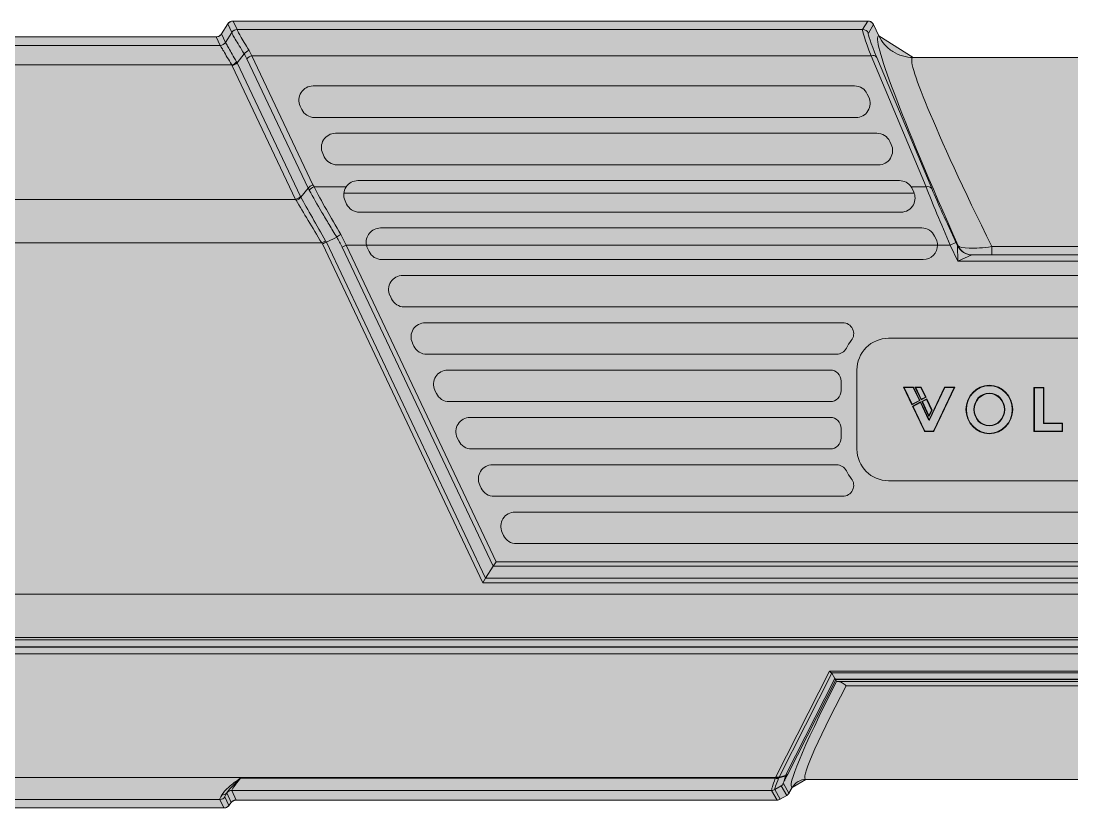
# Model space of a CAD drawing. Header units: millimetres. Extents: x 3.9 to 31.7, y 0.8 to 5.9.
# Drawn here: x 10.74 to 17.6, y 0.8 to 5.94 of the extents above; entities that cross this region are included whole.
import ezdxf

# ---------------------------------------------------------------- set-up
doc = ezdxf.new("R2010")
doc.units = ezdxf.units.MM
doc.layers.add('di', color=7, linetype='Continuous')
doc.layers.add('xian', color=250, linetype='Continuous')

# ---------------------------------------------------------------- blocks, each defined once
blk = doc.blocks.new('CU-AI$CU - AL')
at = {"layer": 'di', "lineweight": 0, "true_color": 0xffffff}
h = blk.add_hatch(color=7, dxfattribs=at)
h.dxf.hatch_style = 1
h.paths.add_polyline_path([(-53.827, -6.61), (-50.392, -6.73), (-50.227, -6.587), (-49.027, -6.587), (-49.027, -6.623), (-49.015, -6.683), (-48.995, -6.719), (-48.965, -6.75), (-48.932, -6.77), (-48.873, -6.783), (-46.1, -6.88), (-45.548, -7.128), (-45.327, -7.679), (-45.327, -8.082), (-45.162, -8.278), (-39.656, -9.249), (-39.329, -9.103), (-35.047, -9.859), (-22.236, -9.859), (-22.225, -9.859), (-22.217, -9.86), (-22.206, -9.862), (-22.198, -9.863), (-22.189, -9.866), (-22.183, -9.868), (-22.178, -9.869), (-22.171, -9.872), (-22.166, -9.875), (-22.159, -9.878), (-22.153, -9.882), (-22.147, -9.886), (-22.141, -9.89), (-22.135, -9.894), (-22.131, -9.899), (-22.125, -9.903), (-22.121, -9.908), (-22.117, -9.912), (-22.113, -9.916), (-22.109, -9.922), (-22.106, -9.925), (-22.104, -9.929), (-22.101, -9.933), (-21.942, -10.185), (-21.919, -10.213), (-21.909, -10.222), (-21.889, -10.239), (-21.876, -10.244), (-21.844, -10.255), (-21.807, -10.259), (-5.714, -10.259), (-5.687, -10.257), (-5.667, -10.252), (-5.645, -10.243), (-5.616, -10.225), (-5.597, -10.208), (-5.58, -10.186), (-5.57, -10.168), (-5.436, -9.885), (-4.567, -9.336), (4.913, -9.336), (5.782, -9.885), (5.916, -10.168), (5.935, -10.198), (5.951, -10.216), (5.975, -10.234), (5.993, -10.245), (6.02, -10.254), (6.06, -10.259), (22.153, -10.259), (22.18, -10.257), (22.195, -10.254), (22.217, -10.246), (22.238, -10.235), (22.26, -10.218), (22.274, -10.204), (22.288, -10.185), (22.446, -9.931), (22.456, -9.92), (22.477, -9.898), (22.498, -9.883), (22.521, -9.871), (22.543, -9.863), (22.563, -9.86), (22.582, -9.859), (35.393, -9.859), (39.675, -9.103), (40.002, -9.249), (45.508, -8.278), (45.673, -8.082), (45.673, -7.679), (45.893, -7.128), (46.446, -6.88), (49.219, -6.78), (49.245, -6.78), (49.269, -6.773), (49.293, -6.762), (49.315, -6.747), (49.335, -6.727), (49.35, -6.706), (49.363, -6.68), (49.37, -6.654), (49.373, -6.629), (49.373, -6.587), (50.573, -6.587), (50.738, -6.73), (54.173, -6.61), (54.173, 6.236), (50.738, 6.356), (50.573, 6.213), (49.373, 6.213), (49.373, 6.26), (49.37, 6.278), (49.366, 6.296), (49.355, 6.321), (49.341, 6.345), (49.328, 6.36), (49.31, 6.376), (49.283, 6.393), (49.263, 6.401), (49.242, 6.406), (49.219, 6.409), (46.446, 6.505), (45.893, 6.754), (45.673, 7.305), (45.673, 7.504), (45.508, 7.7), (41.736, 8.366), (41.614, 8.466), (41.595, 8.515), (41.474, 8.615), (35.41, 9.684), (22.385, 9.684), (22.367, 9.683), (22.356, 9.682), (22.34, 9.678), (22.324, 9.672), (22.314, 9.668), (22.296, 9.657), (22.284, 9.649), (22.273, 9.639), (22.264, 9.63), (22.258, 9.622), (22.199, 9.546), (22.194, 9.539), (22.188, 9.533), (22.181, 9.526), (22.173, 9.519), (22.166, 9.514), (22.159, 9.509), (22.152, 9.505), (22.143, 9.5), (22.136, 9.497), (22.125, 9.493), (22.117, 9.49), (22.108, 9.488), (22.095, 9.486), (22.073, 9.484), (8.362, 9.484), (8.356, 9.484), (8.34, 9.483), (8.327, 9.48), (8.315, 9.477), (8.299, 9.471), (8.282, 9.462), (8.117, 9.366), (8.101, 9.355), (8.092, 9.349), (8.081, 9.338), (8.071, 9.325), (8.064, 9.316), (8.059, 9.307), (7.978, 9.164), (7.629, 8.961), (-7.283, 8.961), (-7.632, 9.164), (-7.713, 9.307), (-7.725, 9.325), (-7.733, 9.336), (-7.74, 9.342), (-7.749, 9.351), (-7.758, 9.358), (-7.771, 9.366), (-7.936, 9.462), (-7.938, 9.464), (-7.946, 9.468), (-7.956, 9.472), (-7.962, 9.475), (-7.973, 9.478), (-7.983, 9.48), (-7.99, 9.482), (-8.001, 9.483), (-8.006, 9.484), (-8.016, 9.484), (-21.727, 9.484), (-21.73, 9.484), (-21.745, 9.485), (-21.755, 9.487), (-21.767, 9.489), (-21.774, 9.491), (-21.783, 9.494), (-21.795, 9.499), (-21.804, 9.504), (-21.814, 9.51), (-21.823, 9.516), (-21.834, 9.525), (-21.84, 9.531), (-21.847, 9.538), (-21.853, 9.546), (-21.912, 9.622), (-21.919, 9.63), (-21.926, 9.638), (-21.935, 9.646), (-21.944, 9.653), (-21.951, 9.658), (-21.96, 9.663), (-21.971, 9.669), (-21.986, 9.675), (-21.997, 9.679), (-22.007, 9.681), (-22.017, 9.683), (-22.026, 9.684), (-22.033, 9.684), (-22.039, 9.684), (-35.064, 9.684), (-41.128, 8.615), (-41.249, 8.515), (-41.268, 8.466), (-41.39, 8.366), (-45.162, 7.7), (-45.327, 7.504), (-45.327, 7.305), (-45.548, 6.754), (-46.087, 6.505), (-46.1, 6.505), (-48.873, 6.409), (-48.886, 6.408), (-48.924, 6.398), (-48.948, 6.387), (-48.982, 6.36), (-48.995, 6.344), (-49.012, 6.317), (-49.022, 6.288), (-49.026, 6.267), (-49.027, 6.249), (-49.027, 6.213), (-50.227, 6.213), (-50.392, 6.356), (-53.827, 6.236)])
at = {"layer": 'di', "color": 18, "lineweight": 0, "true_color": 0x000000}
for points in [[(-7.283, 8.961), (7.629, 8.961), (7.978, 9.164), (8.059, 9.307), (8.064, 9.316), (8.071, 9.325), (8.081, 9.338), (8.092, 9.349), (8.101, 9.355), (8.117, 9.366), (8.282, 9.462), (8.299, 9.471), (8.315, 9.477), (8.327, 9.48), (8.34, 9.483), (8.356, 9.484), (8.362, 9.484), (22.073, 9.484), (22.095, 9.486), (22.108, 9.488), (22.117, 9.49), (22.125, 9.493), (22.136, 9.497), (22.143, 9.5), (22.152, 9.505), (22.159, 9.509), (22.166, 9.514), (22.173, 9.519), (22.181, 9.526), (22.188, 9.533), (22.194, 9.539), (22.199, 9.546), (22.258, 9.622)], [(22.258, 9.622), (22.264, 9.63), (22.273, 9.639), (22.284, 9.649), (22.296, 9.657), (22.314, 9.668), (22.324, 9.672), (22.34, 9.678), (22.356, 9.682), (22.367, 9.683), (22.385, 9.684), (35.41, 9.684)], [(35.393, -9.859), (22.582, -9.859), (22.563, -9.86), (22.543, -9.863), (22.521, -9.871), (22.498, -9.883), (22.477, -9.898), (22.456, -9.92), (22.446, -9.931), (22.288, -10.185), (22.274, -10.204), (22.26, -10.218), (22.238, -10.235), (22.217, -10.246), (22.195, -10.254), (22.18, -10.257), (22.153, -10.259), (6.06, -10.259), (6.02, -10.254), (5.993, -10.245), (5.975, -10.234), (5.951, -10.216), (5.935, -10.198), (5.916, -10.168), (5.782, -9.885), (4.913, -9.336), (-4.567, -9.336)]]:
    blk.add_lwpolyline(points, dxfattribs=at)
at = {"layer": 'xian', "color": 18, "lineweight": 0, "true_color": 0x000000}
for p, q in [((22.199, 9.546), (22.258, 9.622)), ((22.258, 9.622), (22.36, 9.406)), ((22.487, 9.468), (22.385, 9.684)), ((35.41, 9.684), (22.385, 9.684)), ((8.282, 9.462), (8.117, 9.366)), ((8.255, 9.123), (8.117, 9.366)), ((8.282, 9.462), (8.419, 9.219)), ((8.5, 9.241), (8.362, 9.484)), ((22.073, 9.484), (8.362, 9.484)), ((22.073, 9.484), (22.187, 9.241)), ((22.313, 9.304), (22.199, 9.546)), ((35.41, 9.468), (22.487, 9.468)), ((8.059, 9.307), (7.978, 9.164)), ((8.059, 9.307), (8.196, 9.064)), ((8.196, 9.064), (8.217, 9.102)), ((8.217, 9.102), (8.255, 9.123)), ((8.255, 9.123), (8.419, 9.219)), ((22.187, 9.241), (8.5, 9.241)), ((7.629, 8.961), (-7.283, 8.961)), ((8.092, 8.829), (6.873, 6.433)), ((6.893, 6.4), (8.147, 8.864)), ((8.31, 8.901), (6.973, 6.272)), ((7.032, 6.22), (8.394, 8.897)), ((8.147, 8.864), (8.31, 8.901)), ((8.156, 8.882), (8.319, 8.921)), ((8.4, 8.909), (35.414, 8.909)), ((8.408, 8.93), (21.963, 8.93)), ((6.887, 6.417), (-6.541, 6.417)), ((-6.531, 6.431), (6.877, 6.431)), ((6.795, 6.482), (-6.449, 6.482)), ((-6.266, 6.585), (6.612, 6.585)), ((6.873, 6.433), (6.852, 6.47)), ((6.973, 6.272), (6.893, 6.4)), ((7.032, 6.22), (-6.686, 6.22)), ((-6.644, 6.256), (6.99, 6.256)), ((-35.061, 5.779), (35.407, 5.779)), ((35.4, 5.605), (-35.054, 5.605)), ((-35.053, 5.599), (35.399, 5.599)), ((35.393, 5.426), (-35.047, 5.426)), ((-35.047, 5.363), (35.393, 5.363)), ((35.393, 4.262), (-35.047, 4.262)), ((-15.476, 3.976), (15.822, 3.976)), ((15.75, 3.862), (-15.404, 3.862)), ((15.557, 3.556), (15.75, 3.862)), ((15.75, 3.862), (15.822, 3.976)), ((19.788, -4.657), (15.75, 3.862)), ((15.822, 3.976), (19.89, -4.609)), ((-15.211, 3.556), (15.557, 3.556)), ((15.485, 3.443), (15.557, 3.556)), ((15.557, 3.556), (19.39, -4.532)), ((15.485, 3.443), (-15.139, 3.443)), ((19.287, -4.58), (15.485, 3.443)), ((14.968, 2.986), (-14.622, 2.986)), ((15.294, 2.781), (15.332, 2.701)), ((-14.66, 2.186), (15.006, 2.186)), ((6.699, 1.786), (15.537, 1.786)), ((5.536, 1.391), (-5.183, 1.391)), ((15.862, 1.581), (15.9, 1.501)), ((6.853, 0.986), (15.575, 0.986)), ((6.336, -1.418), (6.336, 0.591)), ((7.016, 0.586), (16.106, 0.586)), ((6.736, 0.306), (6.736, 0.066)), ((16.431, 0.381), (16.469, 0.301)), ((1.123, 0.147), (1.123, -0.069)), ((1.135, 0.136), (1.123, 0.147)), ((1.847, 0.147), (1.123, 0.147)), ((1.135, 0.136), (1.135, -0.058)), ((1.835, 0.136), (1.135, 0.136)), ((1.835, 0.136), (1.847, 0.147)), ((1.835, -0.963), (1.835, 0.136)), ((1.847, -0.975), (1.847, 0.147)), ((2.98, 0.191), (2.98, 0.202)), ((2.98, 0.003), (2.98, -0.009)), ((4.377, 0.119), (3.856, -0.98)), ((4.388, 0.114), (3.875, -0.968)), ((4.388, 0.114), (4.377, 0.119)), ((4.422, 0.135), (4.422, 0.147)), ((4.588, 0.147), (4.422, 0.147)), ((4.588, 0.135), (4.422, 0.135)), ((4.588, 0.135), (4.588, 0.147)), ((4.623, 0.114), (4.633, 0.119)), ((4.909, -0.491), (4.623, 0.114)), ((4.925, -0.497), (4.633, 0.119)), ((1.135, -0.058), (1.123, -0.069)), ((1.123, -0.069), (1.596, -0.069)), ((1.135, -0.058), (1.608, -0.058)), ((1.608, -0.058), (1.596, -0.069)), ((1.596, -0.069), (1.596, -0.975)), ((1.608, -0.058), (1.608, -0.963)), ((4.105, -0.968), (4.493, -0.15)), ((4.112, -0.98), (4.504, -0.155)), ((4.511, -0.233), (4.432, -0.4)), ((4.511, -0.26), (4.445, -0.4)), ((4.493, -0.15), (4.504, -0.155)), ((4.519, -0.15), (4.508, -0.155)), ((4.508, -0.155), (4.721, -0.605)), ((4.511, -0.26), (4.511, -0.233)), ((4.694, -0.62), (4.511, -0.233)), ((4.678, -0.614), (4.511, -0.26)), ((4.519, -0.15), (4.727, -0.589)), ((7.016, -0.214), (16.144, -0.214)), ((2.399, -0.414), (2.387, -0.414)), ((2.587, -0.414), (2.599, -0.414)), ((3.373, -0.414), (3.361, -0.414)), ((3.56, -0.414), (3.572, -0.414)), ((4.432, -0.4), (4.567, -0.687)), ((4.445, -0.4), (4.432, -0.4)), ((4.445, -0.4), (4.573, -0.67)), ((4.721, -0.605), (4.925, -0.497)), ((4.727, -0.589), (4.909, -0.491)), ((4.942, -0.533), (4.738, -0.641)), ((4.909, -0.491), (4.925, -0.497)), ((4.936, -0.549), (4.942, -0.533)), ((5.154, -0.98), (4.942, -0.533)), ((4.567, -0.687), (4.694, -0.62)), ((4.573, -0.67), (4.567, -0.687)), ((4.573, -0.67), (4.678, -0.614)), ((4.711, -0.655), (4.584, -0.723)), ((4.6, -0.728), (4.584, -0.723)), ((4.584, -0.723), (4.706, -0.98)), ((4.706, -0.672), (4.6, -0.728)), ((4.6, -0.728), (4.714, -0.968)), ((4.678, -0.614), (4.694, -0.62)), ((4.706, -0.672), (4.711, -0.655)), ((4.846, -0.968), (4.706, -0.672)), ((4.865, -0.98), (4.711, -0.655)), ((4.727, -0.589), (4.721, -0.605)), ((4.754, -0.646), (4.738, -0.641)), ((4.738, -0.641), (4.899, -0.98)), ((4.936, -0.549), (4.754, -0.646)), ((4.754, -0.646), (4.907, -0.968)), ((5.135, -0.968), (4.936, -0.549)), ((7.016, -0.614), (16.674, -0.614)), ((1.608, -0.963), (1.596, -0.975)), ((1.596, -0.975), (1.847, -0.975)), ((1.608, -0.963), (1.835, -0.963)), ((1.835, -0.963), (1.847, -0.975)), ((2.98, -0.83), (2.98, -0.818)), ((2.98, -1.018), (2.98, -1.029)), ((3.875, -0.968), (3.856, -0.98)), ((3.856, -0.98), (4.112, -0.98)), ((3.875, -0.968), (4.105, -0.968)), ((4.105, -0.968), (4.112, -0.98)), ((4.714, -0.968), (4.706, -0.98)), ((4.706, -0.98), (4.865, -0.98)), ((4.714, -0.968), (4.846, -0.968)), ((4.846, -0.968), (4.865, -0.98)), ((4.907, -0.968), (4.899, -0.98)), ((4.899, -0.98), (5.154, -0.98)), ((4.907, -0.968), (5.135, -0.968)), ((5.135, -0.968), (5.154, -0.98)), ((6.736, -0.894), (6.736, -1.134)), ((17, -0.819), (17.038, -0.899)), ((7.016, -1.414), (16.712, -1.414)), ((6.853, -1.814), (17.243, -1.814)), ((17.569, -2.019), (17.606, -2.099)), ((-5.183, -2.218), (5.536, -2.218)), ((6.699, -2.614), (17.281, -2.614)), ((-17.466, -3.014), (17.812, -3.014)), ((18.137, -3.219), (18.175, -3.299)), ((-17.504, -3.814), (17.85, -3.814)), ((-3.43, -4.172), (3.776, -4.172)), ((3.422, -4.332), (3.776, -4.172)), ((3.776, -4.172), (3.969, -4.58)), ((3.776, -4.172), (3.783, -4.561)), ((4.654, -4.214), (18.381, -4.214)), ((3.421, -4.332), (-3.075, -4.332)), ((2.918, -4.542), (2.918, -4.332)), ((18.706, -4.419), (18.744, -4.499)), ((2.918, -4.542), (-2.572, -4.542)), ((3.782, -4.561), (3.772, -4.561)), ((3.825, -4.649), (3.783, -4.561)), ((3.825, -4.649), (3.969, -4.58)), ((3.969, -4.58), (4.294, -4.58)), ((4.294, -4.58), (18.771, -4.58)), ((4.367, -4.808), (4.329, -4.728)), ((18.771, -4.58), (19.287, -4.58)), ((19.287, -4.58), (19.39, -4.532)), ((19.525, -4.781), (19.788, -4.657)), ((19.808, -4.691), (19.906, -4.637)), ((35.393, -4.637), (19.906, -4.637)), ((4.692, -5.014), (18.419, -5.014)), ((18.949, -5.414), (5.223, -5.414)), ((19.313, -5.699), (19.275, -5.619)), ((20.249, -6.027), (20.437, -5.794)), ((22.052, -9.202), (20.446, -5.813)), ((20.568, -5.738), (35.393, -5.738)), ((20.568, -5.738), (22.174, -9.127)), ((5.833, -9.338), (4.44, -6.013)), ((4.962, -6.054), (4.584, -6.054)), ((4.584, -6.054), (5.977, -9.38)), ((19.344, -5.899), (4.885, -5.899)), ((4.935, -6.008), (4.897, -5.928)), ((20.101, -6.054), (19.286, -6.054)), ((21.68, -9.38), (20.128, -6.104)), ((20.249, -6.027), (21.802, -9.305)), ((18.987, -6.214), (5.261, -6.214)), ((19.518, -6.614), (5.791, -6.614)), ((19.881, -6.899), (19.843, -6.819)), ((5.504, -7.208), (5.466, -7.128)), ((5.829, -7.414), (19.556, -7.414)), ((6.36, -7.814), (20.087, -7.814)), ((20.45, -8.099), (20.412, -8.019)), ((6.073, -8.408), (6.035, -8.328)), ((20.125, -8.614), (6.398, -8.614)), ((21.869, -9.428), (22.052, -9.202)), ((35.393, -9.146), (22.185, -9.146)), ((-4.567, -9.336), (4.913, -9.336)), ((5.977, -9.38), (21.057, -9.38)), ((21.057, -9.38), (21.68, -9.38)), ((22.186, -9.968), (22.345, -9.717)), ((22.447, -9.933), (22.345, -9.717)), ((22.48, -9.643), (35.393, -9.643)), ((22.48, -9.643), (22.582, -9.859)), ((22.582, -9.859), (35.393, -9.859)), ((5.782, -9.885), (5.916, -10.168)), ((5.916, -10.168), (6.047, -9.954)), ((6.192, -10.045), (6.06, -10.259)), ((22.052, -10.045), (6.192, -10.045)), ((22.153, -10.259), (22.052, -10.045)), ((22.187, -9.971), (22.288, -10.185)), ((22.288, -10.185), (22.447, -9.933)), ((22.153, -10.259), (6.06, -10.259))]:
    blk.add_line(p, q, dxfattribs=at)
for centre, radius, start, end in [((22.422, 9.205), 0.146, 84.2798, 138.9141), ((22.426, 9.209), 0.147, 84.7306, 140.0025), ((22.487, 9.308), 0.16, 90.0793, 142.1777), ((22.187, 9.401), 0.16, 270.0795, 321.1939), ((8.354, 8.734), 0.181, 75.4191, 102.5388), ((8.368, 8.752), 0.183, 77.3732, 104.5242), ((14.968, 2.626), 0.36, 25.3578, 90), ((15.006, 2.546), 0.36, 270, 25.3578), ((6.699, 1.506), 0.28, 90, 218.198), ((15.537, 1.426), 0.36, 25.3578, 90), ((5.536, 0.591), 0.8, 0, 90), ((5.536, 0.591), 1.2, 27.1434, 38.198), ((15.575, 1.346), 0.36, 270, 25.3578), ((6.853, 1.266), 0.28, 207.1434, 270), ((7.016, 0.306), 0.28, 90, 180), ((16.106, 0.226), 0.36, 25.3578, 90), ((16.144, 0.146), 0.36, 270, 25.3578), ((7.016, 0.066), 0.28, 180, 270), ((7.016, -0.894), 0.28, 90, 180), ((16.674, -0.974), 0.36, 25.3578, 90), ((16.712, -1.054), 0.36, 270, 25.3578), ((7.016, -1.134), 0.28, 180, 270), ((5.536, -1.418), 0.8, 270, 0), ((6.853, -2.094), 0.28, 90, 152.8566), ((17.243, -2.174), 0.36, 25.3578, 90), ((5.536, -1.418), 1.2, 321.802, 332.8566), ((17.281, -2.254), 0.36, 270, 25.3578), ((6.699, -2.334), 0.28, 141.802, 270), ((17.812, -3.374), 0.36, 25.3578, 90), ((17.85, -3.454), 0.36, 270, 25.3578), ((4.654, -4.574), 0.36, 90, 181.0415), ((18.381, -4.574), 0.36, 25.3578, 90), ((3.411, -4.732), 0.399, 25.2557, 89.9779), ((3.421, -4.732), 0.399, 25.2557, 89.9779), ((3.421, -4.733), 0.401, 25.4646, 89.8932), ((18.419, -4.654), 0.36, 11.7736, 25.3578), ((20.623, -5.963), 0.231, 103.6702, 139.667), ((4.541, -5.933), 0.129, 218.2648, 289.5438), ((5.261, -5.854), 0.36, 213.9021, 270), ((18.987, -5.854), 0.36, 270, 326.0979), ((20.033, -5.825), 0.239, 286.6455, 321.8831), ((5.791, -6.974), 0.36, 90, 205.3578), ((19.518, -6.974), 0.36, 25.3578, 90), ((19.556, -7.054), 0.36, 270, 25.3578), ((5.829, -7.054), 0.36, 205.3578, 270), ((6.36, -8.174), 0.36, 90, 205.3578), ((20.087, -8.174), 0.36, 25.3578, 90), ((20.125, -8.254), 0.36, 270, 25.3578), ((6.398, -8.254), 0.36, 205.3578, 270), ((21.626, -9.155), 0.231, 283.6702, 319.667), ((22.249, -9.374), 0.237, 105.7828, 140.8783), ((5.934, -9.258), 0.129, 218.2648, 289.5438), ((6.192, -9.885), 0.16, 205.4681, 269.8935), ((22.052, -9.885), 0.16, 270.0787, 327.6456)]:
    blk.add_arc(centre, radius, start, end, dxfattribs=at)
for centre, major_axis, ratio, start_param, end_param in [((22.385, 9.524), (0.068, -0.145), 0.998274, 2.701788, 3.612568), ((8.198, 9.228), (-0.079, 0.14), 0.998136, 0.013115, 0.540167), ((8.362, 9.324), (0.079, -0.14), 0.998136, 2.627656, 3.154708), ((22.073, 9.644), (0.068, -0.145), 0.998274, 5.84338, 6.75416), ((21.087, 7.768), (1.272, 1.639), 0.041402, 5.956105, 6.26214), ((21.213, 7.671), (1.272, 1.799), 0.040295, 5.95246, 6.258495), ((2.572, -0.384), (5.418, 9.545), 0.045578, 5.538864, 6.306857), ((21.256, 8.203), (0.931, 1.039), 0.042479, 5.52565, 6.268059), ((2.224, -0.187), (5.419, 9.145), 0.046557, 5.57343, 6.310764), ((7.054, 6.438), (0.182, 0.004), 0.062888, 3.176329, 3.348289), ((7.109, 6.545), (0.214, 0.147), 0.441722, 2.961994, 3.121578), ((7.188, 6.417), (0.214, 0.147), 0.441722, 3.121578, 3.326889), ((7.032, 6.11), (-0.096, 0.156), 0.365956, 5.250503, 5.637606), ((3.155, -4.172), (0.267, -0.159), 0.053674, 6.193414, 6.245774), ((0.122, -0.187), (-4.805, 9.145), 0.050256, 3.115197, 4.189891), ((0.988, 0.223), (-4.803, 10.106), 0.047334, 3.124072, 4.196837), ((3.516, -4.001), (-0.266, 0.56), 0.047334, 3.119101, 3.171461), ((3.71, -4.649), (-0.942, 1.982), 0.047334, 3.931062, 4.689898), ((3.854, -4.58), (-0.942, 2.142), 0.044991, 3.933778, 4.692613), ((21.481, -4.58), (2.138, -1.63), 0.650063, 4.006361, 4.132682), ((21.583, -4.532), (2.216, -1.402), 0.63269, 3.926991, 4.053312), ((21.82, -4.602), (1.023, 1.617), 0.679418, 2.720661, 2.735612), ((21.942, -4.637), (1.147, 1.384), 0.699925, 2.835718, 2.855102), ((23.35, -7.941), (1.152, 1.821), 0.679418, 2.735612, 2.825121), ((5.103, -7.974), (-0.942, 1.982), 0.047334, 3.172267, 3.931062), ((5.247, -7.906), (-0.942, 2.142), 0.044991, 3.174983, 3.933778), ((23.228, -7.906), (1.049, 2.03), 0.653208, 2.65528, 2.744789), ((22.583, -10.019), (0.069, -0.145), 0.99827, 2.699686, 3.706037), ((23.308, -7.906), (1.254, 2.142), 0.040554, 3.087974, 3.112158), ((23.443, -7.991), (1.254, 1.982), 0.042026, 3.090664, 3.11501), ((6.06, -10.099), (0.084, 0.137), 0.998053, 2.566276, 3.692735), ((22.153, -10.099), (0.069, -0.145), 0.99827, 5.841278, 6.84763)]:
    blk.add_ellipse(centre, major_axis=major_axis, ratio=ratio, start_param=start_param, end_param=end_param, dxfattribs=at)
for points, knots in [([(22.437, 9.35), (22.406, 9.296), (22.345, 9.227), (22.179, 9.081), (22.074, 9.005), (21.963, 8.93)], [0, 0, 0, 0, 0.5, 0.5, 1, 1, 1, 1]), ([(8.419, 9.219), (8.421, 9.213), (8.415, 9.184), (8.381, 9.083), (8.355, 9.013), (8.322, 8.929)], [0, 0, 0, 0, 0.5, 0.5, 1, 1, 1, 1]), ([(8.408, 8.93), (8.439, 9.021), (8.464, 9.096), (8.496, 9.203), (8.502, 9.234), (8.5, 9.241)], [0, 0, 0, 0, 0.5, 0.5, 1, 1, 1, 1]), ([(22.312, 9.301), (22.297, 9.27), (22.254, 9.218), (22.131, 9.091), (22.051, 9.013), (21.963, 8.93)], [0, 0, 0, 0, 0.5, 0.5, 1, 1, 1, 1]), ([(8.191, 9.023), (8.183, 9.007), (8.175, 8.992), (8.167, 8.976), (8.157, 8.957), (8.148, 8.939), (8.139, 8.921), (8.131, 8.905), (8.123, 8.889), (8.115, 8.874), (8.111, 8.866), (8.107, 8.859), (8.104, 8.852), (8.103, 8.85), (8.102, 8.848), (8.101, 8.846), (8.1, 8.844), (8.099, 8.842), (8.098, 8.84), (8.097, 8.839), (8.096, 8.837), (8.095, 8.835), (8.094, 8.833), (8.093, 8.831), (8.092, 8.829)], [0, 0, 0, 0, 0.0000878933, 0.0000878933, 0.0000878933, 0.000189639, 0.000189639, 0.000189639, 0.0002762004, 0.0002762004, 0.0002762004, 0.0003171672, 0.0003171672, 0.0003171672, 0.0003274089, 0.0003274089, 0.0003274089, 0.0003376507, 0.0003376507, 0.0003376507, 0.0003478924, 0.0003478924, 0.0003478924, 0.0003591491, 0.0003591491, 0.0003591491, 0.0003591491]), ([(8.147, 8.864), (8.147, 8.864), (8.147, 8.864), (8.147, 8.864), (8.148, 8.866), (8.149, 8.868), (8.15, 8.87), (8.151, 8.872), (8.152, 8.874), (8.153, 8.876), (8.154, 8.878), (8.155, 8.879), (8.156, 8.881), (8.156, 8.882), (8.156, 8.882), (8.156, 8.882), (8.156, 8.882), (8.156, 8.882), (8.156, 8.882)], [-0.00000006, -0.00000006, -0.00000006, -0.00000006, 0, 0, 0, 0.00001077653, 0.00001077653, 0.00001077653, 0.0000216137, 0.0000216137, 0.0000216137, 0.00003245142, 0.00003245142, 0.00003245142, 0.00003398347, 0.00003398347, 0.00003398347, 0.00003404347, 0.00003404347, 0.00003404347, 0.00003404347]), ([(8.156, 8.882), (8.159, 8.896), (8.163, 8.922), (8.17, 8.958), (8.178, 8.992), (8.187, 9.013), (8.191, 9.023)], [0, 0, 0, 0, 0.2490659, 0.4998943, 0.7450016, 1, 1, 1, 1]), ([(8.315, 8.911), (8.314, 8.909), (8.313, 8.908), (8.313, 8.907), (8.312, 8.905), (8.311, 8.903), (8.31, 8.901), (8.31, 8.901), (8.31, 8.901), (8.31, 8.901)], [0, 0, 0, 0, 0.00000756553, 0.00000756553, 0.00000756553, 0.00001830815, 0.00001830815, 0.00001830815, 0.00001836815, 0.00001836815, 0.00001836815, 0.00001836815]), ([(8.319, 8.921), (8.319, 8.921), (8.319, 8.921), (8.319, 8.921), (8.319, 8.919), (8.318, 8.918), (8.317, 8.916), (8.316, 8.914), (8.315, 8.912), (8.315, 8.911)], [-0.00000006, -0.00000006, -0.00000006, -0.00000006, 0, 0, 0, 0.00000958665, 0.00000958665, 0.00000958665, 0.00001931566, 0.00001931566, 0.00001931566, 0.00001931566]), ([(8.322, 8.929), (8.321, 8.926), (8.32, 8.924), (8.319, 8.921), (8.319, 8.921), (8.319, 8.921), (8.319, 8.921)], [0, 0, 0, 0, 0.00001401985, 0.00001401985, 0.00001401985, 0.00001407985, 0.00001407985, 0.00001407985, 0.00001407985]), ([(8.394, 8.897), (8.395, 8.898), (8.395, 8.899), (8.395, 8.9), (8.396, 8.901), (8.397, 8.903), (8.398, 8.905), (8.398, 8.907), (8.399, 8.908), (8.4, 8.909)], [0, 0, 0, 0, 0.0000048497, 0.0000048497, 0.0000048497, 0.00001509146, 0.00001509146, 0.00001509146, 0.0000222637, 0.0000222637, 0.0000222637, 0.0000222637]), ([(8.4, 8.909), (8.4, 8.911), (8.401, 8.913), (8.402, 8.915), (8.403, 8.917), (8.404, 8.918), (8.404, 8.92)], [0, 0, 0, 0, 0.00001003892, 0.00001003892, 0.00001003892, 0.00001999326, 0.00001999326, 0.00001999326, 0.00001999326]), ([(8.404, 8.92), (8.405, 8.921), (8.405, 8.922), (8.405, 8.923), (8.406, 8.925), (8.407, 8.928), (8.408, 8.93)], [0, 0, 0, 0, 0.00000452341, 0.00000452341, 0.00000452341, 0.00001832361, 0.00001832361, 0.00001832361, 0.00001832361]), ([(6.795, 6.482), (6.768, 6.484), (6.739, 6.495), (6.677, 6.53), (6.644, 6.555), (6.612, 6.585)], [0, 0, 0, 0, 0.5, 0.5, 1, 1, 1, 1]), ([(4.504, -0.155), (4.504, -0.155), (4.504, -0.155), (4.504, -0.155), (4.504, -0.153), (4.507, -0.153), (4.508, -0.155)], [5.157686, 5.157686, 5.157686, 5.157686, 5.157691, 5.157691, 5.157691, 7.408679, 7.408679, 7.408679, 7.408679]), ([(3.772, -4.561), (3.744, -4.529), (3.645, -4.507), (3.413, -4.5), (3.323, -4.503), (3.128, -4.516), (3.024, -4.527), (2.918, -4.542)], [0, 0, 0, 0, 0.5, 0.5, 0.75, 0.75, 1, 1, 1, 1]), ([(18.419, -5.014), (18.526, -5.014), (18.631, -4.963), (18.765, -4.799), (18.793, -4.686), (18.771, -4.58)], [0, 0, 0, 0, 0.5, 0.5, 1, 1, 1, 1]), ([(19.526, -4.781), (19.59, -4.888), (19.655, -4.994), (19.779, -5.203), (19.841, -5.306), (20.019, -5.611), (20.126, -5.8), (20.221, -5.973)], [0, 0, 0, 0, 0.25, 0.25, 0.5, 0.5, 1, 1, 1, 1]), ([(19.808, -4.691), (19.801, -4.68), (19.795, -4.668), (19.788, -4.657), (19.788, -4.657), (19.788, -4.657), (19.788, -4.657)], [0, 0, 0, 0, 0.00004955028, 0.00004955028, 0.00004955028, 0.00004961028, 0.00004961028, 0.00004961028, 0.00004961028]), ([(20.437, -5.794), (20.349, -5.639), (20.25, -5.465), (20.035, -5.088), (19.922, -4.891), (19.808, -4.691)], [0, 0, 0, 0, 0.5, 0.5, 1, 1, 1, 1]), ([(19.906, -4.637), (20.024, -4.831), (20.14, -5.023), (20.362, -5.392), (20.464, -5.562), (20.556, -5.715)], [0, 0, 0, 0, 0.5, 0.5, 1, 1, 1, 1]), ([(4.367, -4.808), (4.396, -4.869), (4.442, -4.921), (4.556, -4.994), (4.623, -5.014), (4.692, -5.014)], [0, 0, 0, 0, 0.5, 0.5, 1, 1, 1, 1]), ([(20.101, -6.054), (20.01, -5.882), (19.905, -5.691), (19.673, -5.281), (19.551, -5.069), (19.423, -4.85)], [0, 0, 0, 0, 0.5, 0.5, 1, 1, 1, 1]), ([(5.223, -5.414), (5.155, -5.414), (5.089, -5.433), (4.978, -5.501), (4.934, -5.55), (4.877, -5.656), (4.863, -5.713), (4.862, -5.825), (4.874, -5.879), (4.897, -5.928)], [0, 0, 0, 0, 0.25, 0.25, 0.5, 0.5, 0.75, 0.75, 1, 1, 1, 1]), ([(19.275, -5.619), (19.248, -5.562), (19.204, -5.51), (19.09, -5.435), (19.02, -5.414), (18.949, -5.414)], [0, 0, 0, 0, 0.5, 0.5, 1, 1, 1, 1]), ([(19.286, -6.054), (19.32, -6.004), (19.34, -5.947), (19.351, -5.825), (19.342, -5.761), (19.313, -5.699)], [0, 0, 0, 0, 0.5, 0.5, 1, 1, 1, 1]), ([(20.221, -5.973), (20.23, -5.991), (20.24, -6.009), (20.249, -6.027), (20.249, -6.027), (20.249, -6.027), (20.249, -6.027)], [0, 0, 0, 0, 0.00009791017, 0.00009791017, 0.00009791017, 0.00009797017, 0.00009797017, 0.00009797017, 0.00009797017]), ([(22.065, -9.225), (22.061, -9.217), (22.057, -9.21), (22.052, -9.202), (22.052, -9.202), (22.052, -9.202), (22.052, -9.202)], [0, 0, 0, 0, 0.00004254182, 0.00004254182, 0.00004254182, 0.00004260182, 0.00004260182, 0.00004260182, 0.00004260182]), ([(22.345, -9.717), (22.342, -9.712), (22.333, -9.696), (22.304, -9.645), (22.285, -9.611), (22.211, -9.482), (22.145, -9.365), (22.065, -9.225)], [0, 0, 0, 0, 0.25, 0.25, 0.5, 0.5, 1, 1, 1, 1]), ([(22.185, -9.146), (22.269, -9.287), (22.339, -9.404), (22.417, -9.536), (22.437, -9.57), (22.467, -9.621), (22.477, -9.637), (22.48, -9.643)], [0, 0, 0, 0, 0.5, 0.5, 0.75, 0.75, 1, 1, 1, 1]), ([(5.782, -9.885), (5.743, -9.803), (5.693, -9.728), (5.573, -9.592), (5.503, -9.533), (5.351, -9.437), (5.267, -9.399), (5.094, -9.349), (5.002, -9.336), (4.913, -9.336)], [0, 0, 0, 0, 0.25, 0.25, 0.5, 0.5, 0.75, 0.75, 1, 1, 1, 1]), ([(22.051, -10.042), (22.05, -10.033), (22.042, -10.014), (22.013, -9.957), (21.992, -9.92), (21.913, -9.782), (21.838, -9.659), (21.748, -9.513)], [0, 0, 0, 0, 0.25, 0.25, 0.5, 0.5, 1, 1, 1, 1]), ([(21.87, -9.428), (21.917, -9.502), (21.96, -9.571), (22.036, -9.695), (22.069, -9.749), (22.124, -9.843), (22.146, -9.882), (22.176, -9.939), (22.185, -9.959), (22.186, -9.968)], [0, 0, 0, 0, 0.25, 0.25, 0.5, 0.5, 0.75, 0.75, 1, 1, 1, 1])]:
    blk.add_open_spline(points, degree=3, knots=knots, dxfattribs=at)
for points in [[(22.437, 9.35), (22.438, 9.352), (22.439, 9.354), (22.44, 9.356)], [(7.978, 9.164), (7.908, 9.041), (7.771, 8.961), (7.629, 8.961)], [(8.191, 9.023), (8.211, 9.069), (8.221, 9.097), (8.217, 9.102)], [(8.419, 9.219), (8.443, 9.233), (8.471, 9.241), (8.5, 9.241)], [(22.313, 9.304), (22.313, 9.303), (22.313, 9.302), (22.312, 9.301)], [(8.147, 8.864), (8.123, 8.858), (8.103, 8.846), (8.092, 8.829)], [(8.31, 8.901), (8.335, 8.906), (8.364, 8.905), (8.394, 8.897)], [(8.319, 8.921), (8.344, 8.928), (8.374, 8.927), (8.404, 8.92)], [(6.795, 6.482), (6.834, 6.478), (6.849, 6.474), (6.852, 6.47)], [(6.887, 6.417), (6.885, 6.426), (6.881, 6.43), (6.877, 6.431)], [(2.98, 0.202), (2.649, 0.202), (2.387, -0.081), (2.387, -0.414)], [(2.98, 0.191), (2.656, 0.191), (2.399, -0.087), (2.399, -0.414)], [(2.587, -0.414), (2.587, -0.189), (2.76, 0.003), (2.98, 0.003)], [(3.572, -0.414), (3.572, -0.081), (3.31, 0.202), (2.98, 0.202)], [(3.56, -0.414), (3.56, -0.087), (3.303, 0.191), (2.98, 0.191)], [(2.98, 0.003), (3.199, 0.003), (3.373, -0.189), (3.373, -0.414)], [(4.422, 0.147), (4.403, 0.147), (4.385, 0.136), (4.377, 0.119)], [(4.422, 0.135), (4.408, 0.135), (4.394, 0.127), (4.388, 0.114)], [(4.633, 0.119), (4.625, 0.136), (4.608, 0.147), (4.588, 0.147)], [(4.623, 0.114), (4.617, 0.127), (4.603, 0.135), (4.588, 0.135)], [(2.599, -0.414), (2.599, -0.195), (2.767, -0.009), (2.98, -0.009)], [(2.98, -0.009), (3.192, -0.009), (3.361, -0.195), (3.361, -0.414)], [(4.493, -0.15), (4.498, -0.139), (4.514, -0.139), (4.519, -0.15)], [(2.387, -0.414), (2.387, -0.746), (2.649, -1.029), (2.98, -1.029)], [(2.399, -0.414), (2.399, -0.74), (2.656, -1.018), (2.98, -1.018)], [(2.98, -0.83), (2.76, -0.83), (2.587, -0.638), (2.587, -0.414)], [(2.98, -0.818), (2.767, -0.818), (2.599, -0.632), (2.599, -0.414)], [(3.373, -0.414), (3.373, -0.638), (3.199, -0.83), (2.98, -0.83)], [(3.361, -0.414), (3.361, -0.632), (3.192, -0.818), (2.98, -0.818)], [(2.98, -1.018), (3.303, -1.018), (3.56, -0.74), (3.56, -0.414)], [(2.98, -1.029), (3.31, -1.029), (3.572, -0.746), (3.572, -0.414)], [(4.294, -4.58), (4.295, -4.631), (4.307, -4.681), (4.329, -4.728)], [(19.423, -4.85), (19.462, -4.827), (19.5, -4.801), (19.525, -4.781)], [(19.788, -4.657), (19.815, -4.644), (19.852, -4.626), (19.89, -4.609)], [(19.89, -4.608), (19.896, -4.618), (19.901, -4.627), (19.906, -4.637)], [(20.437, -5.794), (20.465, -5.759), (20.51, -5.729), (20.556, -5.715)], [(4.935, -6.008), (4.943, -6.024), (4.952, -6.039), (4.962, -6.054)], [(20.128, -6.104), (20.119, -6.087), (20.11, -6.071), (20.101, -6.054)], [(20.128, -6.104), (20.175, -6.091), (20.221, -6.062), (20.249, -6.027)], [(22.052, -9.202), (22.08, -9.167), (22.127, -9.139), (22.174, -9.127)], [(22.174, -9.127), (22.178, -9.133), (22.181, -9.14), (22.185, -9.146)], [(21.748, -9.513), (21.795, -9.5), (21.842, -9.467), (21.869, -9.428)], [(22.345, -9.717), (22.374, -9.672), (22.426, -9.643), (22.48, -9.643)], [(22.051, -10.042), (22.105, -10.042), (22.158, -10.013), (22.186, -9.968)]]:
    blk.add_open_spline(points, degree=3, dxfattribs=at)
blk = doc.blocks.new('CU-AI')
at = {"xscale": 0.2575510235454518, "yscale": 0.2575510235454518, "zscale": 0.2575510235454518, "rotation": 180}
blk.add_blockref('CU-AI$CU - AL', (17.8286, 3.2961), dxfattribs=at)

msp = doc.modelspace()

# ---------------------------------------------------------------- block references
msp.add_blockref('CU-AI', (0, 0))

doc.saveas('drawing.dxf')
